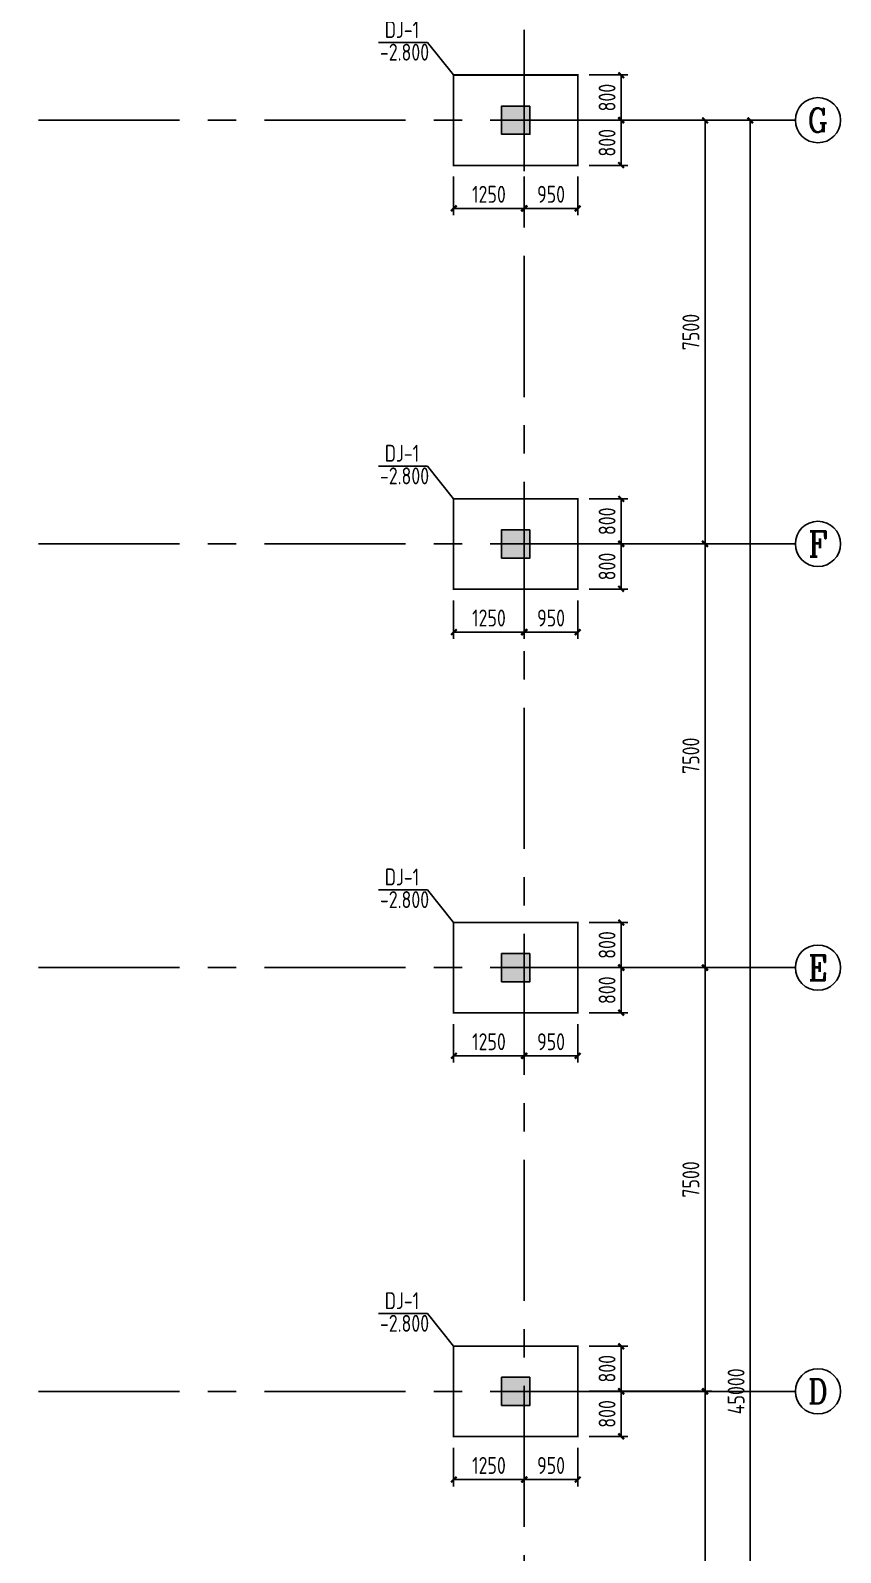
# Model space of a CAD drawing. Header units: millimetres. Extents: x 866309 to 879639, y 39442 to 44891.
# Drawn here: x 867728.6 to 867872, y 39718 to 39987.5 of the extents above; entities that cross this region are included whole.
import ezdxf
from ezdxf.enums import TextEntityAlignment as Align

# ---------------------------------------------------------------- set-up
doc = ezdxf.new("R2010")
doc.units = ezdxf.units.MM
doc.header["$LTSCALE"] = 1000
doc.header["$MEASUREMENT"] = 0
doc.linetypes.add('CENTER', pattern=[2, 1.25, -0.25, 0.25, -0.25])
doc.linetypes.add('DOTE', pattern=[2.42, 2, -0.2, 0.02, -0.2])
for name, color, linetype in [('AXIS', 3, 'Continuous'), ('AXIS_TEXT', 7, 'Continuous'), ('DIM', 7, 'Continuous'), ('DOTE', 1, 'DOTE'), ('基础', 4, 'Continuous'), ('柱集中标注', 2, 'Continuous'), ('标注', 7, 'Continuous'), ('檩条', 34, 'Continuous')]:
    doc.layers.add(name, color=color, linetype=linetype)
doc.styles.add('_TCH_AXIS', font='COMPLEX', dxfattribs={"bigfont": 'GBCBIG'})
doc.styles.add('COMPLEX', font='COMPLEX')
doc.styles.add('GBHZ', font='gbenor.shx', dxfattribs={"width": 0.9, "bigfont": 'gbcbig.shx'})
doc.dimstyles.new('Y100', dxfattribs={"dimscale": 0, "dimtxt": 3, "dimasz": 0.01, "dimexe": 1.2, "dimexo": 2, "dimgap": 1, "dimtad": 1, "dimdec": 0, "dimlfac": 100, "dimzin": 0, "dimdsep": 46, "dimtxsty": 'GBHZ', "dimblk": 'DX', "dimcen": 0.09, "dimdle": 1, "dimclrd": 7, "dimclre": 7, "dimclrt": 7, "dimadec": 0, "dimazin": 0, "dimtfac": 1, "dimtdec": 0, "dimtix": 1, "dimtmove": 2, "dimatfit": 3, "dimldrblk": 'DX', "dimfxl": 0, "dimtolj": 1, "dimtzin": 0, "dimarcsym": 0})

# ---------------------------------------------------------------- blocks, each defined once
blk = doc.blocks.new('_AXISO')
blk.add_circle((0, 0), 0.5)
at = {"layer": 'AXIS_TEXT', "style": 'COMPLEX', "width": 1.041667}
blk.add_attdef('A', text='', height=0.56, dxfattribs=at).set_placement((-0.25, -0.28), (0.25, -0.28), align=Align.FIT)
blk = doc.blocks.new('DX')
at = {"color": 0, "linetype": 'ByBlock', "const_width": 40}
blk.add_lwpolyline([(-54, -51), (46, 49)], dxfattribs=at)
blk = doc.blocks.new('*D4311')
at = {"layer": 'Defpoints', "color": 0, "transparency": 16777216}
for p in [(867832.05, 39746.59), (867848.05, 39746.59), (867832.05, 39671.59)]:
    blk.add_point(p, dxfattribs=at)
at = {"layer": 'dim', "color": 7, "lineweight": -2, "transparency": 16777216}
for p, q in [((867834.05, 39746.59), (867849.25, 39746.59)), ((867848.05, 39671.6), (867848.05, 39746.58)), ((867834.05, 39671.59), (867849.25, 39671.59))]:
    blk.add_line(p, q, dxfattribs=at)
at = {"layer": 'dim', "color": 7, "lineweight": -2, "transparency": 16777216, "xscale": 0.01, "yscale": 0.01, "zscale": 0.01}
for p, rotation in [((867848.05, 39746.59), 90), ((867848.05, 39671.59), 270)]:
    blk.add_blockref('DX', p, dxfattribs=dict(at, rotation=rotation))
at = {"layer": 'dim', "color": 7, "transparency": 16777216, "insert": (867845.55, 39709.09), "char_height": 3, "attachment_point": 5, "rotation": 90, "style": 'GBHZ'}
blk.add_mtext('\\A1;7500', dxfattribs=at)
blk = doc.blocks.new('*D4312')
at = {"layer": 'Defpoints', "color": 0, "transparency": 16777216}
for p in [(867832.05, 39821.59), (867848.05, 39821.59), (867832.05, 39746.59)]:
    blk.add_point(p, dxfattribs=at)
at = {"layer": 'dim', "color": 7, "lineweight": -2, "transparency": 16777216}
for p, q in [((867834.05, 39821.59), (867849.25, 39821.59)), ((867848.05, 39746.6), (867848.05, 39821.58)), ((867834.05, 39746.59), (867849.25, 39746.59))]:
    blk.add_line(p, q, dxfattribs=at)
at = {"layer": 'dim', "color": 7, "lineweight": -2, "transparency": 16777216, "xscale": 0.01, "yscale": 0.01, "zscale": 0.01}
for p, rotation in [((867848.05, 39821.59), 90), ((867848.05, 39746.59), 270)]:
    blk.add_blockref('DX', p, dxfattribs=dict(at, rotation=rotation))
at = {"layer": 'dim', "color": 7, "transparency": 16777216, "insert": (867845.55, 39784.09), "char_height": 3, "attachment_point": 5, "rotation": 90, "style": 'GBHZ'}
blk.add_mtext('\\A1;7500', dxfattribs=at)
blk = doc.blocks.new('*D4313')
at = {"layer": 'Defpoints', "color": 0, "transparency": 16777216}
for p in [(867832.05, 39896.59), (867848.05, 39896.59), (867832.05, 39821.59)]:
    blk.add_point(p, dxfattribs=at)
at = {"layer": 'dim', "color": 7, "lineweight": -2, "transparency": 16777216}
for p, q in [((867834.05, 39896.59), (867849.25, 39896.59)), ((867848.05, 39821.6), (867848.05, 39896.58)), ((867834.05, 39821.59), (867849.25, 39821.59))]:
    blk.add_line(p, q, dxfattribs=at)
at = {"layer": 'dim', "color": 7, "lineweight": -2, "transparency": 16777216, "xscale": 0.01, "yscale": 0.01, "zscale": 0.01}
for p, rotation in [((867848.05, 39896.59), 90), ((867848.05, 39821.59), 270)]:
    blk.add_blockref('DX', p, dxfattribs=dict(at, rotation=rotation))
at = {"layer": 'dim', "color": 7, "transparency": 16777216, "insert": (867845.55, 39859.09), "char_height": 3, "attachment_point": 5, "rotation": 90, "style": 'GBHZ'}
blk.add_mtext('\\A1;7500', dxfattribs=at)
blk = doc.blocks.new('*D4314')
at = {"layer": 'Defpoints', "color": 0, "transparency": 16777216}
for p in [(867832.05, 39971.59), (867848.05, 39971.59), (867832.05, 39896.59)]:
    blk.add_point(p, dxfattribs=at)
at = {"layer": 'dim', "color": 7, "lineweight": -2, "transparency": 16777216}
for p, q in [((867834.05, 39971.59), (867849.25, 39971.59)), ((867848.05, 39896.6), (867848.05, 39971.58)), ((867834.05, 39896.59), (867849.25, 39896.59))]:
    blk.add_line(p, q, dxfattribs=at)
at = {"layer": 'dim', "color": 7, "lineweight": -2, "transparency": 16777216, "xscale": 0.01, "yscale": 0.01, "zscale": 0.01}
for p, rotation in [((867848.05, 39971.59), 90), ((867848.05, 39896.59), 270)]:
    blk.add_blockref('DX', p, dxfattribs=dict(at, rotation=rotation))
at = {"layer": 'dim', "color": 7, "transparency": 16777216, "insert": (867845.55, 39934.09), "char_height": 3, "attachment_point": 5, "rotation": 90, "style": 'GBHZ'}
blk.add_mtext('\\A1;7500', dxfattribs=at)
blk = doc.blocks.new('*D4315')
at = {"layer": 'Defpoints', "color": 0, "transparency": 16777216}
for p in [(867832.05, 39971.59), (867856.05, 39971.59), (867832.05, 39521.59)]:
    blk.add_point(p, dxfattribs=at)
at = {"layer": 'dim', "color": 7, "lineweight": -2, "transparency": 16777216}
for p, q in [((867834.05, 39971.59), (867857.25, 39971.59)), ((867856.05, 39521.6), (867856.05, 39971.58)), ((867834.05, 39521.59), (867857.25, 39521.59))]:
    blk.add_line(p, q, dxfattribs=at)
at = {"layer": 'dim', "color": 7, "lineweight": -2, "transparency": 16777216, "xscale": 0.01, "yscale": 0.01, "zscale": 0.01}
for p, rotation in [((867856.05, 39971.59), 90), ((867856.05, 39521.59), 270)]:
    blk.add_blockref('DX', p, dxfattribs=dict(at, rotation=rotation))
at = {"layer": 'dim', "color": 7, "transparency": 16777216, "insert": (867853.55, 39746.59), "char_height": 3, "attachment_point": 5, "rotation": 90, "style": 'GBHZ'}
blk.add_mtext('\\A1;45000', dxfattribs=at)
blk = doc.blocks.new('*D4344')
at = {"layer": 'Defpoints', "color": 0, "transparency": 16777216}
for p in [(867825.55, 39904.59), (867825.55, 39896.59), (867833.21, 39896.59)]:
    blk.add_point(p, dxfattribs=at)
at = {"layer": '标注', "color": 7, "lineweight": -2, "transparency": 16777216}
for p, q in [((867827.55, 39904.59), (867834.41, 39904.59)), ((867833.21, 39904.58), (867833.21, 39896.6)), ((867827.55, 39896.59), (867834.41, 39896.59))]:
    blk.add_line(p, q, dxfattribs=at)
at = {"layer": '标注', "color": 7, "lineweight": -2, "transparency": 16777216, "xscale": 0.01, "yscale": 0.01, "zscale": 0.01}
for p, rotation in [((867833.21, 39904.59), 90), ((867833.21, 39896.59), 270)]:
    blk.add_blockref('DX', p, dxfattribs=dict(at, rotation=rotation))
at = {"layer": '标注', "color": 7, "transparency": 16777216, "insert": (867830.71, 39900.59), "char_height": 3, "attachment_point": 5, "rotation": 90, "style": 'GBHZ'}
blk.add_mtext('\\A1;800', dxfattribs=at)
blk = doc.blocks.new('*D4345')
at = {"layer": 'Defpoints', "color": 0, "transparency": 16777216}
for p in [(867825.55, 39896.59), (867825.55, 39888.59), (867833.21, 39888.59)]:
    blk.add_point(p, dxfattribs=at)
at = {"layer": '标注', "color": 7, "lineweight": -2, "transparency": 16777216}
for p, q in [((867827.55, 39896.59), (867834.41, 39896.59)), ((867833.21, 39896.58), (867833.21, 39888.6)), ((867827.55, 39888.59), (867834.41, 39888.59))]:
    blk.add_line(p, q, dxfattribs=at)
at = {"layer": '标注', "color": 7, "lineweight": -2, "transparency": 16777216, "xscale": 0.01, "yscale": 0.01, "zscale": 0.01}
for p, rotation in [((867833.21, 39896.59), 90), ((867833.21, 39888.59), 270)]:
    blk.add_blockref('DX', p, dxfattribs=dict(at, rotation=rotation))
at = {"layer": '标注', "color": 7, "transparency": 16777216, "insert": (867830.71, 39892.59), "char_height": 3, "attachment_point": 5, "rotation": 90, "style": 'GBHZ'}
blk.add_mtext('\\A1;800', dxfattribs=at)
blk = doc.blocks.new('*D4346')
at = {"layer": 'Defpoints', "color": 0, "transparency": 16777216}
for p in [(867816.05, 39888.59), (867825.55, 39888.59), (867816.05, 39880.97)]:
    blk.add_point(p, dxfattribs=at)
at = {"layer": '标注', "color": 7, "lineweight": -2, "transparency": 16777216}
for p, q in [((867816.05, 39886.59), (867816.05, 39879.77)), ((867825.55, 39886.59), (867825.55, 39879.77)), ((867825.54, 39880.97), (867816.06, 39880.97))]:
    blk.add_line(p, q, dxfattribs=at)
at = {"layer": '标注', "color": 7, "lineweight": -2, "transparency": 16777216, "xscale": 0.01, "yscale": 0.01, "zscale": 0.01, "rotation": 180}
blk.add_blockref('DX', (867816.05, 39880.97), dxfattribs=at)
at = {"layer": '标注', "color": 7, "lineweight": -2, "transparency": 16777216, "xscale": 0.01, "yscale": 0.01, "zscale": 0.01}
blk.add_blockref('DX', (867825.55, 39880.97), dxfattribs=at)
at = {"layer": '标注', "color": 7, "transparency": 16777216, "insert": (867820.8, 39883.47), "char_height": 3, "attachment_point": 5, "style": 'GBHZ'}
blk.add_mtext('\\A1;950', dxfattribs=at)
blk = doc.blocks.new('*D4347')
at = {"layer": 'Defpoints', "color": 0, "transparency": 16777216}
for p in [(867803.55, 39888.59), (867816.05, 39888.59), (867803.55, 39880.97)]:
    blk.add_point(p, dxfattribs=at)
at = {"layer": '标注', "color": 7, "lineweight": -2, "transparency": 16777216}
for p, q in [((867803.55, 39886.59), (867803.55, 39879.77)), ((867816.05, 39886.59), (867816.05, 39879.77)), ((867816.04, 39880.97), (867803.56, 39880.97))]:
    blk.add_line(p, q, dxfattribs=at)
at = {"layer": '标注', "color": 7, "lineweight": -2, "transparency": 16777216, "xscale": 0.01, "yscale": 0.01, "zscale": 0.01, "rotation": 180}
blk.add_blockref('DX', (867803.55, 39880.97), dxfattribs=at)
at = {"layer": '标注', "color": 7, "lineweight": -2, "transparency": 16777216, "xscale": 0.01, "yscale": 0.01, "zscale": 0.01}
blk.add_blockref('DX', (867816.05, 39880.97), dxfattribs=at)
at = {"layer": '标注', "color": 7, "transparency": 16777216, "insert": (867809.8, 39883.47), "char_height": 3, "attachment_point": 5, "style": 'GBHZ'}
blk.add_mtext('\\A1;1250', dxfattribs=at)
blk = doc.blocks.new('*D4348')
at = {"layer": 'Defpoints', "color": 0, "transparency": 16777216}
for p in [(867825.55, 39979.59), (867825.55, 39971.59), (867833.21, 39971.59)]:
    blk.add_point(p, dxfattribs=at)
at = {"layer": '标注', "color": 7, "lineweight": -2, "transparency": 16777216}
for p, q in [((867827.55, 39979.59), (867834.41, 39979.59)), ((867833.21, 39979.58), (867833.21, 39971.6)), ((867827.55, 39971.59), (867834.41, 39971.59))]:
    blk.add_line(p, q, dxfattribs=at)
at = {"layer": '标注', "color": 7, "lineweight": -2, "transparency": 16777216, "xscale": 0.01, "yscale": 0.01, "zscale": 0.01}
for p, rotation in [((867833.21, 39979.59), 90), ((867833.21, 39971.59), 270)]:
    blk.add_blockref('DX', p, dxfattribs=dict(at, rotation=rotation))
at = {"layer": '标注', "color": 7, "transparency": 16777216, "insert": (867830.71, 39975.59), "char_height": 3, "attachment_point": 5, "rotation": 90, "style": 'GBHZ'}
blk.add_mtext('\\A1;800', dxfattribs=at)
blk = doc.blocks.new('*D4349')
at = {"layer": 'Defpoints', "color": 0, "transparency": 16777216}
for p in [(867825.55, 39971.59), (867825.55, 39963.59), (867833.21, 39963.59)]:
    blk.add_point(p, dxfattribs=at)
at = {"layer": '标注', "color": 7, "lineweight": -2, "transparency": 16777216}
for p, q in [((867827.55, 39971.59), (867834.41, 39971.59)), ((867833.21, 39971.58), (867833.21, 39963.6)), ((867827.55, 39963.59), (867834.41, 39963.59))]:
    blk.add_line(p, q, dxfattribs=at)
at = {"layer": '标注', "color": 7, "lineweight": -2, "transparency": 16777216, "xscale": 0.01, "yscale": 0.01, "zscale": 0.01}
for p, rotation in [((867833.21, 39971.59), 90), ((867833.21, 39963.59), 270)]:
    blk.add_blockref('DX', p, dxfattribs=dict(at, rotation=rotation))
at = {"layer": '标注', "color": 7, "transparency": 16777216, "insert": (867830.71, 39967.59), "char_height": 3, "attachment_point": 5, "rotation": 90, "style": 'GBHZ'}
blk.add_mtext('\\A1;800', dxfattribs=at)
blk = doc.blocks.new('*D4350')
at = {"layer": 'Defpoints', "color": 0, "transparency": 16777216}
for p in [(867816.05, 39963.59), (867825.55, 39963.59), (867816.05, 39955.97)]:
    blk.add_point(p, dxfattribs=at)
at = {"layer": '标注', "color": 7, "lineweight": -2, "transparency": 16777216}
for p, q in [((867816.05, 39961.59), (867816.05, 39954.77)), ((867825.55, 39961.59), (867825.55, 39954.77)), ((867825.54, 39955.97), (867816.06, 39955.97))]:
    blk.add_line(p, q, dxfattribs=at)
at = {"layer": '标注', "color": 7, "lineweight": -2, "transparency": 16777216, "xscale": 0.01, "yscale": 0.01, "zscale": 0.01, "rotation": 180}
blk.add_blockref('DX', (867816.05, 39955.97), dxfattribs=at)
at = {"layer": '标注', "color": 7, "lineweight": -2, "transparency": 16777216, "xscale": 0.01, "yscale": 0.01, "zscale": 0.01}
blk.add_blockref('DX', (867825.55, 39955.97), dxfattribs=at)
at = {"layer": '标注', "color": 7, "transparency": 16777216, "insert": (867820.8, 39958.47), "char_height": 3, "attachment_point": 5, "style": 'GBHZ'}
blk.add_mtext('\\A1;950', dxfattribs=at)
blk = doc.blocks.new('*D4351')
at = {"layer": 'Defpoints', "color": 0, "transparency": 16777216}
for p in [(867803.55, 39963.59), (867816.05, 39963.59), (867803.55, 39955.97)]:
    blk.add_point(p, dxfattribs=at)
at = {"layer": '标注', "color": 7, "lineweight": -2, "transparency": 16777216}
for p, q in [((867803.55, 39961.59), (867803.55, 39954.77)), ((867816.05, 39961.59), (867816.05, 39954.77)), ((867816.04, 39955.97), (867803.56, 39955.97))]:
    blk.add_line(p, q, dxfattribs=at)
at = {"layer": '标注', "color": 7, "lineweight": -2, "transparency": 16777216, "xscale": 0.01, "yscale": 0.01, "zscale": 0.01, "rotation": 180}
blk.add_blockref('DX', (867803.55, 39955.97), dxfattribs=at)
at = {"layer": '标注', "color": 7, "lineweight": -2, "transparency": 16777216, "xscale": 0.01, "yscale": 0.01, "zscale": 0.01}
blk.add_blockref('DX', (867816.05, 39955.97), dxfattribs=at)
at = {"layer": '标注', "color": 7, "transparency": 16777216, "insert": (867809.8, 39958.47), "char_height": 3, "attachment_point": 5, "style": 'GBHZ'}
blk.add_mtext('\\A1;1250', dxfattribs=at)
blk = doc.blocks.new('*D4352')
at = {"layer": 'Defpoints', "color": 0, "transparency": 16777216}
for p in [(867825.55, 39829.59), (867825.55, 39821.59), (867833.21, 39821.59)]:
    blk.add_point(p, dxfattribs=at)
at = {"layer": '标注', "color": 7, "lineweight": -2, "transparency": 16777216}
for p, q in [((867827.55, 39829.59), (867834.41, 39829.59)), ((867833.21, 39829.58), (867833.21, 39821.6)), ((867827.55, 39821.59), (867834.41, 39821.59))]:
    blk.add_line(p, q, dxfattribs=at)
at = {"layer": '标注', "color": 7, "lineweight": -2, "transparency": 16777216, "xscale": 0.01, "yscale": 0.01, "zscale": 0.01}
for p, rotation in [((867833.21, 39829.59), 90), ((867833.21, 39821.59), 270)]:
    blk.add_blockref('DX', p, dxfattribs=dict(at, rotation=rotation))
at = {"layer": '标注', "color": 7, "transparency": 16777216, "insert": (867830.71, 39825.59), "char_height": 3, "attachment_point": 5, "rotation": 90, "style": 'GBHZ'}
blk.add_mtext('\\A1;800', dxfattribs=at)
blk = doc.blocks.new('*D4353')
at = {"layer": 'Defpoints', "color": 0, "transparency": 16777216}
for p in [(867825.55, 39821.59), (867825.55, 39813.59), (867833.21, 39813.59)]:
    blk.add_point(p, dxfattribs=at)
at = {"layer": '标注', "color": 7, "lineweight": -2, "transparency": 16777216}
for p, q in [((867827.55, 39821.59), (867834.41, 39821.59)), ((867833.21, 39821.58), (867833.21, 39813.6)), ((867827.55, 39813.59), (867834.41, 39813.59))]:
    blk.add_line(p, q, dxfattribs=at)
at = {"layer": '标注', "color": 7, "lineweight": -2, "transparency": 16777216, "xscale": 0.01, "yscale": 0.01, "zscale": 0.01}
for p, rotation in [((867833.21, 39821.59), 90), ((867833.21, 39813.59), 270)]:
    blk.add_blockref('DX', p, dxfattribs=dict(at, rotation=rotation))
at = {"layer": '标注', "color": 7, "transparency": 16777216, "insert": (867830.71, 39817.59), "char_height": 3, "attachment_point": 5, "rotation": 90, "style": 'GBHZ'}
blk.add_mtext('\\A1;800', dxfattribs=at)
blk = doc.blocks.new('*D4354')
at = {"layer": 'Defpoints', "color": 0, "transparency": 16777216}
for p in [(867816.05, 39813.59), (867825.55, 39813.59), (867816.05, 39805.97)]:
    blk.add_point(p, dxfattribs=at)
at = {"layer": '标注', "color": 7, "lineweight": -2, "transparency": 16777216}
for p, q in [((867816.05, 39811.59), (867816.05, 39804.77)), ((867825.55, 39811.59), (867825.55, 39804.77)), ((867825.54, 39805.97), (867816.06, 39805.97))]:
    blk.add_line(p, q, dxfattribs=at)
at = {"layer": '标注', "color": 7, "lineweight": -2, "transparency": 16777216, "xscale": 0.01, "yscale": 0.01, "zscale": 0.01, "rotation": 180}
blk.add_blockref('DX', (867816.05, 39805.97), dxfattribs=at)
at = {"layer": '标注', "color": 7, "lineweight": -2, "transparency": 16777216, "xscale": 0.01, "yscale": 0.01, "zscale": 0.01}
blk.add_blockref('DX', (867825.55, 39805.97), dxfattribs=at)
at = {"layer": '标注', "color": 7, "transparency": 16777216, "insert": (867820.8, 39808.47), "char_height": 3, "attachment_point": 5, "style": 'GBHZ'}
blk.add_mtext('\\A1;950', dxfattribs=at)
blk = doc.blocks.new('*D4355')
at = {"layer": 'Defpoints', "color": 0, "transparency": 16777216}
for p in [(867803.55, 39813.59), (867816.05, 39813.59), (867803.55, 39805.97)]:
    blk.add_point(p, dxfattribs=at)
at = {"layer": '标注', "color": 7, "lineweight": -2, "transparency": 16777216}
for p, q in [((867803.55, 39811.59), (867803.55, 39804.77)), ((867816.05, 39811.59), (867816.05, 39804.77)), ((867816.04, 39805.97), (867803.56, 39805.97))]:
    blk.add_line(p, q, dxfattribs=at)
at = {"layer": '标注', "color": 7, "lineweight": -2, "transparency": 16777216, "xscale": 0.01, "yscale": 0.01, "zscale": 0.01, "rotation": 180}
blk.add_blockref('DX', (867803.55, 39805.97), dxfattribs=at)
at = {"layer": '标注', "color": 7, "lineweight": -2, "transparency": 16777216, "xscale": 0.01, "yscale": 0.01, "zscale": 0.01}
blk.add_blockref('DX', (867816.05, 39805.97), dxfattribs=at)
at = {"layer": '标注', "color": 7, "transparency": 16777216, "insert": (867809.8, 39808.47), "char_height": 3, "attachment_point": 5, "style": 'GBHZ'}
blk.add_mtext('\\A1;1250', dxfattribs=at)
blk = doc.blocks.new('*D4356')
at = {"layer": 'Defpoints', "color": 0, "transparency": 16777216}
for p in [(867825.55, 39754.59), (867825.55, 39746.59), (867833.21, 39746.59)]:
    blk.add_point(p, dxfattribs=at)
at = {"layer": '标注', "color": 7, "lineweight": -2, "transparency": 16777216}
for p, q in [((867827.55, 39754.59), (867834.41, 39754.59)), ((867833.21, 39754.58), (867833.21, 39746.6)), ((867827.55, 39746.59), (867834.41, 39746.59))]:
    blk.add_line(p, q, dxfattribs=at)
at = {"layer": '标注', "color": 7, "lineweight": -2, "transparency": 16777216, "xscale": 0.01, "yscale": 0.01, "zscale": 0.01}
for p, rotation in [((867833.21, 39754.59), 90), ((867833.21, 39746.59), 270)]:
    blk.add_blockref('DX', p, dxfattribs=dict(at, rotation=rotation))
at = {"layer": '标注', "color": 7, "transparency": 16777216, "insert": (867830.71, 39750.59), "char_height": 3, "attachment_point": 5, "rotation": 90, "style": 'GBHZ'}
blk.add_mtext('\\A1;800', dxfattribs=at)
blk = doc.blocks.new('*D4357')
at = {"layer": 'Defpoints', "color": 0, "transparency": 16777216}
for p in [(867825.55, 39746.59), (867825.55, 39738.59), (867833.21, 39738.59)]:
    blk.add_point(p, dxfattribs=at)
at = {"layer": '标注', "color": 7, "lineweight": -2, "transparency": 16777216}
for p, q in [((867827.55, 39746.59), (867834.41, 39746.59)), ((867833.21, 39746.58), (867833.21, 39738.6)), ((867827.55, 39738.59), (867834.41, 39738.59))]:
    blk.add_line(p, q, dxfattribs=at)
at = {"layer": '标注', "color": 7, "lineweight": -2, "transparency": 16777216, "xscale": 0.01, "yscale": 0.01, "zscale": 0.01}
for p, rotation in [((867833.21, 39746.59), 90), ((867833.21, 39738.59), 270)]:
    blk.add_blockref('DX', p, dxfattribs=dict(at, rotation=rotation))
at = {"layer": '标注', "color": 7, "transparency": 16777216, "insert": (867830.71, 39742.59), "char_height": 3, "attachment_point": 5, "rotation": 90, "style": 'GBHZ'}
blk.add_mtext('\\A1;800', dxfattribs=at)
blk = doc.blocks.new('*D4358')
at = {"layer": 'Defpoints', "color": 0, "transparency": 16777216}
for p in [(867816.05, 39738.59), (867825.55, 39738.59), (867816.05, 39730.97)]:
    blk.add_point(p, dxfattribs=at)
at = {"layer": '标注', "color": 7, "lineweight": -2, "transparency": 16777216}
for p, q in [((867816.05, 39736.59), (867816.05, 39729.77)), ((867825.55, 39736.59), (867825.55, 39729.77)), ((867825.54, 39730.97), (867816.06, 39730.97))]:
    blk.add_line(p, q, dxfattribs=at)
at = {"layer": '标注', "color": 7, "lineweight": -2, "transparency": 16777216, "xscale": 0.01, "yscale": 0.01, "zscale": 0.01, "rotation": 180}
blk.add_blockref('DX', (867816.05, 39730.97), dxfattribs=at)
at = {"layer": '标注', "color": 7, "lineweight": -2, "transparency": 16777216, "xscale": 0.01, "yscale": 0.01, "zscale": 0.01}
blk.add_blockref('DX', (867825.55, 39730.97), dxfattribs=at)
at = {"layer": '标注', "color": 7, "transparency": 16777216, "insert": (867820.8, 39733.47), "char_height": 3, "attachment_point": 5, "style": 'GBHZ'}
blk.add_mtext('\\A1;950', dxfattribs=at)
blk = doc.blocks.new('*D4359')
at = {"layer": 'Defpoints', "color": 0, "transparency": 16777216}
for p in [(867803.55, 39738.59), (867816.05, 39738.59), (867803.55, 39730.97)]:
    blk.add_point(p, dxfattribs=at)
at = {"layer": '标注', "color": 7, "lineweight": -2, "transparency": 16777216}
for p, q in [((867803.55, 39736.59), (867803.55, 39729.77)), ((867816.05, 39736.59), (867816.05, 39729.77)), ((867816.04, 39730.97), (867803.56, 39730.97))]:
    blk.add_line(p, q, dxfattribs=at)
at = {"layer": '标注', "color": 7, "lineweight": -2, "transparency": 16777216, "xscale": 0.01, "yscale": 0.01, "zscale": 0.01, "rotation": 180}
blk.add_blockref('DX', (867803.55, 39730.97), dxfattribs=at)
at = {"layer": '标注', "color": 7, "lineweight": -2, "transparency": 16777216, "xscale": 0.01, "yscale": 0.01, "zscale": 0.01}
blk.add_blockref('DX', (867816.05, 39730.97), dxfattribs=at)
at = {"layer": '标注', "color": 7, "transparency": 16777216, "insert": (867809.8, 39733.47), "char_height": 3, "attachment_point": 5, "style": 'GBHZ'}
blk.add_mtext('\\A1;1250', dxfattribs=at)

msp = doc.modelspace()

# ---------------------------------------------------------------- linework, layer by layer
for points in [[(867817.046, 39974.086), (867812.046, 39974.086), (867812.046, 39969.086), (867817.046, 39969.086)], [(867817.046, 39899.086), (867812.046, 39899.086), (867812.046, 39894.086), (867817.046, 39894.086)], [(867817.046, 39824.086), (867812.046, 39824.086), (867812.046, 39819.086), (867817.046, 39819.086)], [(867817.046, 39749.086), (867812.046, 39749.086), (867812.046, 39744.086), (867817.046, 39744.086)]]:
    msp.add_lwpolyline(points, close=True)
at = {"layer": 'AXIS', "color": 0}
for p, q in [((867832.046, 39971.586), (867864.046, 39971.586)), ((867832.046, 39896.586), (867864.046, 39896.586)), ((867832.046, 39821.586), (867864.046, 39821.586)), ((867832.046, 39746.586), (867864.046, 39746.586))]:
    msp.add_line(p, q, dxfattribs=at)
at = {"layer": 'DOTE', "linetype": 'CENTER', "ltscale": 0.02}
for p, q in [((867816.046, 39987.586), (867816.046, 39505.586)), ((867330.046, 39971.586), (867832.046, 39971.586)), ((867330.046, 39896.586), (867832.046, 39896.586)), ((867330.046, 39821.586), (867832.046, 39821.586)), ((867330.046, 39746.586), (867832.046, 39746.586))]:
    msp.add_line(p, q, dxfattribs=at)
at = {"layer": '基础', "color": 3, "const_width": 0.3}
for points in [[(867825.546, 39963.586), (867825.546, 39979.586), (867803.546, 39979.586), (867803.546, 39963.586)], [(867825.546, 39888.586), (867825.546, 39904.586), (867803.546, 39904.586), (867803.546, 39888.586)], [(867825.546, 39813.586), (867825.546, 39829.586), (867803.546, 39829.586), (867803.546, 39813.586)], [(867825.546, 39738.586), (867825.546, 39754.586), (867803.546, 39754.586), (867803.546, 39738.586)]]:
    msp.add_lwpolyline(points, close=True, dxfattribs=at)
at = {"layer": '标注'}
for points in [[(867817.046, 39974.086), (867817.046, 39969.086), (867812.046, 39974.086), (867812.046, 39969.086)], [(867817.046, 39899.086), (867817.046, 39894.086), (867812.046, 39899.086), (867812.046, 39894.086)], [(867817.046, 39824.086), (867817.046, 39819.086), (867812.046, 39824.086), (867812.046, 39819.086)], [(867817.046, 39749.086), (867817.046, 39744.086), (867812.046, 39749.086), (867812.046, 39744.086)]]:
    msp.add_solid(points, dxfattribs=at)
at = {"layer": '檩条'}
for p, q in [((867790.235, 39985.359), (867798.911, 39985.359)), ((867803.546, 39979.586), (867798.911, 39985.359)), ((867790.235, 39910.359), (867798.911, 39910.359)), ((867803.546, 39904.586), (867798.911, 39910.359)), ((867790.235, 39835.359), (867798.911, 39835.359)), ((867803.546, 39829.586), (867798.911, 39835.359)), ((867790.235, 39760.359), (867798.911, 39760.359)), ((867803.546, 39754.586), (867798.911, 39760.359))]:
    msp.add_line(p, q, dxfattribs=at)

# ---------------------------------------------------------------- block references
at = {"layer": 'AXIS', "color": 0}
ref = msp.add_blockref('_AXISO', (867868.046, 39971.586), dxfattribs=dict(at, xscale=-8, yscale=8, zscale=8))
ref.add_attrib('A', 'G', dxfattribs={"layer": 'AXIS_TEXT', "color": 0, "height": 4.252, "style": '_TCH_AXIS'}).set_placement((867866.224, 39969.46), (867869.868, 39969.46), align=Align.FIT)
ref = msp.add_blockref('_AXISO', (867868.046, 39896.586), dxfattribs=dict(at, xscale=-8, yscale=8, zscale=8))
ref.add_attrib('A', 'F', dxfattribs={"layer": 'AXIS_TEXT', "color": 0, "height": 4.454, "style": '_TCH_AXIS'}).set_placement((867866.349, 39894.359), (867869.743, 39894.359), align=Align.FIT)
ref = msp.add_blockref('_AXISO', (867868.046, 39821.586), dxfattribs=dict(at, xscale=-8, yscale=8, zscale=8))
ref.add_attrib('A', 'E', dxfattribs={"layer": 'AXIS_TEXT', "color": 0, "height": 4.454, "style": '_TCH_AXIS'}).set_placement((867866.349, 39819.359), (867869.743, 39819.359), align=Align.FIT)
ref = msp.add_blockref('_AXISO', (867868.046, 39746.586), dxfattribs=dict(at, xscale=-8, yscale=8, zscale=8))
ref.add_attrib('A', 'D', dxfattribs={"layer": 'AXIS_TEXT', "color": 0, "height": 4.353, "style": '_TCH_AXIS'}).set_placement((867866.284, 39744.41), (867869.808, 39744.41), align=Align.FIT)

# ---------------------------------------------------------------- texts
at = {"layer": '柱集中标注', "style": 'GBHZ', "width": 0.9}
for s, p in [('DJ-1', (867791.355, 39986.132)), ('-2.800', (867790.507, 39982.125)), ('DJ-1', (867791.355, 39911.132)), ('-2.800', (867790.507, 39907.125)), ('DJ-1', (867791.355, 39836.132)), ('-2.800', (867790.507, 39832.125)), ('DJ-1', (867791.355, 39761.132)), ('-2.800', (867790.507, 39757.125))]:
    msp.add_text(s, height=3, dxfattribs=at).set_placement(p)

# ---------------------------------------------------------------- dimensions: what is measured, and where the dimension line sits
at = {"layer": 'dim'}
for base, p1, p2, picture, middle in [((867848.046, 39971.586), (867832.046, 39896.586), (867832.046, 39971.586), '*D4314', (867845.546, 39934.086)), ((867856.046, 39971.586), (867832.046, 39521.586), (867832.046, 39971.586), '*D4315', (867853.546, 39746.586)), ((867848.046, 39896.586), (867832.046, 39821.586), (867832.046, 39896.586), '*D4313', (867845.546, 39859.086)), ((867848.046, 39821.586), (867832.046, 39746.586), (867832.046, 39821.586), '*D4312', (867845.546, 39784.086)), ((867848.046, 39746.586), (867832.046, 39671.586), (867832.046, 39746.586), '*D4311', (867845.546, 39709.086))]:
    dim = msp.add_linear_dim(base=base, p1=p1, p2=p2, angle=90, dimstyle='Y100', override={"dimscale": 1}, dxfattribs=at)
    dim.commit()
    dim.dimension.update_dxf_attribs({"geometry": picture, "text_midpoint": middle})
at = {"layer": '标注'}
for base, p1, p2, angle, picture, middle in [((867833.211, 39971.586), (867825.546, 39979.586), (867825.546, 39971.586), 270, '*D4348', (867830.711, 39975.586)), ((867833.211, 39963.586), (867825.546, 39971.586), (867825.546, 39963.586), 270, '*D4349', (867830.711, 39967.586)), ((867803.546, 39955.969), (867816.046, 39963.586), (867803.546, 39963.586), 180, '*D4351', (867809.796, 39958.469)), ((867816.046, 39955.969), (867825.546, 39963.586), (867816.046, 39963.586), 180, '*D4350', (867820.796, 39958.469)), ((867833.211, 39896.586), (867825.546, 39904.586), (867825.546, 39896.586), 270, '*D4344', (867830.711, 39900.586)), ((867833.211, 39888.586), (867825.546, 39896.586), (867825.546, 39888.586), 270, '*D4345', (867830.711, 39892.586)), ((867803.546, 39880.969), (867816.046, 39888.586), (867803.546, 39888.586), 180, '*D4347', (867809.796, 39883.469)), ((867816.046, 39880.969), (867825.546, 39888.586), (867816.046, 39888.586), 180, '*D4346', (867820.796, 39883.469)), ((867833.211, 39821.586), (867825.546, 39829.586), (867825.546, 39821.586), 270, '*D4352', (867830.711, 39825.586)), ((867833.211, 39813.586), (867825.546, 39821.586), (867825.546, 39813.586), 270, '*D4353', (867830.711, 39817.586)), ((867803.546, 39805.969), (867816.046, 39813.586), (867803.546, 39813.586), 180, '*D4355', (867809.796, 39808.469)), ((867816.046, 39805.969), (867825.546, 39813.586), (867816.046, 39813.586), 180, '*D4354', (867820.796, 39808.469)), ((867833.211, 39746.586), (867825.546, 39754.586), (867825.546, 39746.586), 270, '*D4356', (867830.711, 39750.586)), ((867833.211, 39738.586), (867825.546, 39746.586), (867825.546, 39738.586), 270, '*D4357', (867830.711, 39742.586)), ((867803.546, 39730.969), (867816.046, 39738.586), (867803.546, 39738.586), 180, '*D4359', (867809.796, 39733.469)), ((867816.046, 39730.969), (867825.546, 39738.586), (867816.046, 39738.586), 180, '*D4358', (867820.796, 39733.469))]:
    dim = msp.add_linear_dim(base=base, p1=p1, p2=p2, angle=angle, dimstyle='Y100', override={"dimscale": 1, "dimfxl": 150}, dxfattribs=at)
    dim.commit()
    dim.dimension.update_dxf_attribs({"geometry": picture, "text_midpoint": middle})

doc.saveas('drawing.dxf')
